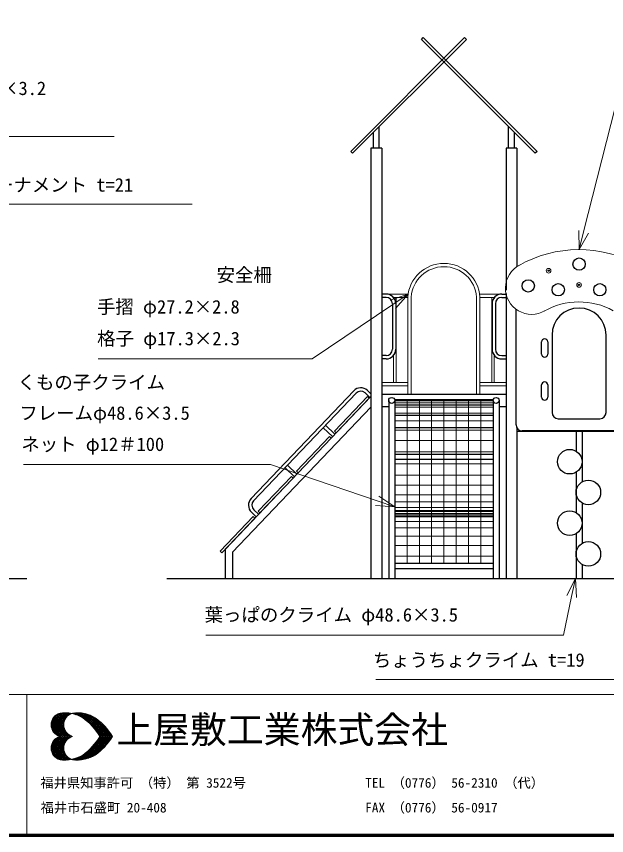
# Model space of a CAD drawing. Units: millimetres at full size, sheet at 1:60, with parts at other scales. Extents: x 900 to 24300, y 900 to 16920.
# Drawn here: x 9154 to 13958, y 900 to 7564 of the extents above; entities that cross this region are included whole.
import ezdxf
from ezdxf.enums import TextEntityAlignment as Align

# ---------------------------------------------------------------- set-up
doc = ezdxf.new("R2010")
doc.units = ezdxf.units.MM
doc.header["$LTSCALE"] = 60
for name, color, linetype, lineweight in [('D-STR', 1, 'Continuous', 13), ('D-STR-1', 1, 'Continuous', 25), ('D-STR-2', 82, 'Continuous', 13), ('D-STR-3', 251, 'Continuous', 9), ('D-STR-HTXT', 7, 'Continuous', 13), ('D-TTL', 7, 'Continuous', 70), ('D-TTL-FRAM', 7, 'Continuous', 13), ('D-TTL-TXT', 7, 'Continuous', 13)]:
    doc.layers.add(name, color=color, linetype=linetype, lineweight=lineweight)
doc.styles.add('ＭＳ ゴシック', font='')
doc.styles.get('ＭＳ ゴシック').set_extended_font_data('MS Gothic')

msp = doc.modelspace()

# ---------------------------------------------------------------- linework, layer by layer
at = {"layer": 'D-STR', "lineweight": 25}
for centre, radius in [((13733.43, 5549.24), 50), ((13485.75, 5495.37), 5), ((13485.75, 5495.37), 5), ((13320.29, 5371.84), 50), ((13564.31, 5341.05), 50), ((13733.43, 5379.69), 5), ((13733.43, 5379.69), 5), ((13902.55, 5341.05), 50)]:
    msp.add_circle(centre, radius, dxfattribs=at)
at = {"layer": 'D-STR'}
for centre, radius, start, end in [((13733.43, 4666.69), 1000, 61.01409, 119.59366), ((13347.21, 5352.92), 212.5, 117.55617, 300.41617), ((13733.43, 4666.69), 575, 61.01428, 119.75768)]:
    msp.add_arc(centre, radius, start, end, dxfattribs=at)
at = {"layer": 'D-STR-1'}
for p, q in [((11875.56, 6465.52), (12801.87, 7391.83)), ((12816.72, 7376.98), (11890.41, 6450.67)), ((12450.28, 7376.84), (12465.13, 7391.69)), ((13376.59, 6450.53), (12450.28, 7376.84)), ((12465.13, 7391.69), (13391.44, 6465.38)), ((12801.87, 7391.83), (12816.72, 7376.98)), ((12107.73, 6491.69), (12107.73, 6667.99)), ((13159.13, 6491.69), (13159.13, 6667.99)), ((12059.13, 6491.69), (12059.13, 6619.39)), ((13207.73, 6491.69), (13207.73, 6619.39)), ((11890.41, 6450.67), (11875.56, 6465.52)), ((12038.88, 6491.69), (12038.88, 2991.69)), ((12127.98, 6491.69), (12038.88, 6491.69)), ((12127.98, 6491.69), (12127.98, 2991.69)), ((13138.88, 6491.69), (13138.88, 5336.17)), ((13227.98, 6491.69), (13138.88, 6491.69)), ((13227.98, 6491.69), (13227.98, 5528.82)), ((13391.44, 6465.38), (13376.59, 6450.53)), ((12163.03, 5305.29), (12127.98, 5305.29)), ((12163.03, 5278.09), (12127.98, 5278.09)), ((13103.83, 5305.29), (13120.77, 5305.29)), ((13103.83, 5305.29), (13138.88, 5305.29)), ((13103.83, 5278.09), (13106.51, 5278.09)), ((13103.83, 5278.09), (13138.88, 5278.09)), ((13138.88, 5311.01), (13138.88, 2991.69)), ((12214.43, 5226.69), (12214.43, 4856.69)), ((12241.63, 5226.69), (12241.63, 4856.69)), ((13025.23, 5226.69), (13025.23, 4856.69)), ((13052.43, 5226.69), (13052.43, 4856.69)), ((13220.93, 4241.69), (13220.93, 5182.01)), ((13513.43, 4971.69), (13513.43, 4341.69)), ((13953.43, 4341.69), (13953.43, 4971.69)), ((13428.43, 4816.69), (13428.43, 4916.69)), ((13478.43, 4916.69), (13478.43, 4816.69)), ((12163.03, 4805.29), (12127.98, 4805.29)), ((13103.83, 4805.29), (13138.88, 4805.29)), ((12163.03, 4778.09), (12127.98, 4778.09)), ((13103.83, 4778.09), (13138.88, 4778.09)), ((13428.43, 4466.69), (13428.43, 4566.69)), ((13478.43, 4566.69), (13478.43, 4466.69)), ((12038.88, 4472.64), (10853.48, 3228.7)), ((11899.3, 4518.38), (11064.56, 3642.41)), ((11918.99, 4499.61), (11084.25, 3623.65)), ((12030.75, 4464.11), (11991.66, 4501.36)), ((12038.88, 4493.94), (12010.42, 4521.06)), ((12127.98, 4491.69), (13138.88, 4491.69)), ((12184.13, 4440.09), (12184.13, 2991.69)), ((13034.57, 4444.69), (12232.29, 4444.69)), ((12232.73, 4440.09), (12232.73, 2991.69)), ((13034.13, 4401.99), (12232.73, 4401.99)), ((13034.13, 4440.09), (13034.13, 2991.69)), ((13082.73, 4440.09), (13082.73, 2991.69)), ((12038.88, 4385.67), (10913.48, 3204.69)), ((12184.13, 4388.49), (12127.98, 4388.49)), ((13138.88, 4388.49), (13082.73, 4388.49)), ((12232.73, 4320.09), (13034.13, 4320.09)), ((13563.43, 4291.69), (13903.43, 4291.69)), ((11727.21, 4145.58), (11650.91, 4218.29)), ((11745.97, 4165.27), (11669.67, 4237.98)), ((13034.13, 4216.89), (12232.73, 4216.89)), ((13227.98, 4216.09), (13227.98, 2991.69)), ((14238.88, 4188.49), (13227.98, 4188.49)), ((14195.93, 4191.69), (13270.93, 4191.69)), ((13709.13, 4188.49), (13709.13, 4027.47)), ((13757.73, 4188.49), (13757.73, 3777.47)), ((13034.13, 4001.34), (12232.73, 4001.34)), ((13034.13, 3958.64), (12232.73, 3958.64)), ((11416.77, 3819.81), (11340.47, 3892.52)), ((11435.53, 3839.5), (11359.23, 3912.21)), ((13709.13, 3855.91), (13709.13, 3527.47)), ((13757.73, 3605.91), (13757.73, 3277.47)), ((11125.09, 3513.73), (11086, 3550.98)), ((13034.13, 3541.35), (12232.73, 3541.35)), ((11106.33, 3494.04), (11067.24, 3531.29)), ((13034.13, 3498.65), (12232.73, 3498.65)), ((13709.13, 3355.91), (13709.13, 2991.69)), ((10853.48, 3228.7), (10853.48, 2991.69)), ((10913.48, 3204.69), (10913.48, 2991.69)), ((13034.13, 3113.07), (12232.73, 3113.07)), ((13034.13, 3070.37), (12232.73, 3070.37)), ((13757.73, 3105.91), (13757.73, 2991.69)), ((2659.75, 2991.69), (9239.48, 2991.69)), ((10377.42, 2991.69), (17517.02, 2991.69))]:
    msp.add_line(p, q, dxfattribs=at)
for centre, radius in [((13733.43, 5549.24), 50), ((13320.29, 5371.84), 50), ((13564.31, 5341.05), 50), ((13902.55, 5341.05), 50), ((12208.43, 4440.09), 24.3), ((13058.43, 4440.09), 24.3), ((13657.73, 3941.69), 100), ((13809.13, 3691.69), 100), ((13657.73, 3441.69), 100), ((13809.13, 3191.69), 100)]:
    msp.add_circle(centre, radius, dxfattribs=at)
for centre, radius, start, end in [((12163.03, 5226.69), 78.6, 0, 90), ((12163.03, 5226.69), 51.4, 0, 90), ((13103.83, 5226.69), 78.6, 90, 180), ((13103.83, 5226.69), 51.4, 90, 180), ((13733.43, 4971.69), 220, 0, 180), ((13453.43, 4916.69), 25, 0, 180), ((12163.03, 4856.69), 78.6, 270, 0), ((12163.03, 4856.69), 51.4, 270, 0), ((13103.83, 4856.69), 78.6, 180, 270), ((13103.83, 4856.69), 51.4, 180, 270), ((13453.43, 4816.69), 25, 180, 0), ((11956.2, 4464.15), 78.6, 46.38061, 136.38061), ((13453.43, 4566.69), 25, 0, 180), ((11956.2, 4464.15), 51.4, 46.38061, 136.38061), ((13453.43, 4466.69), 25, 180, 0), ((13563.43, 4341.69), 50, 180, 270), ((13903.43, 4341.69), 50, 270, 0), ((13270.93, 4241.69), 50, 180, 270), ((11121.46, 3588.19), 78.6, 136.38061, 226.38061), ((11121.46, 3588.19), 51.4, 136.38061, 226.38061)]:
    msp.add_arc(centre, radius, start, end, dxfattribs=at)
at = {"layer": 'D-STR-2'}
for p, q in [((11743.53, 4190.25), (12012.58, 4472.59)), ((12012.58, 4472.59), (12026.33, 4459.48)), ((12026.33, 4459.48), (11757.28, 4177.15)), ((12232.73, 4437.27), (13034.13, 4437.27)), ((12232.73, 4419.33), (13034.13, 4419.33)), ((12333.43, 4444.69), (12333.43, 3113.07)), ((12433.43, 4444.69), (12433.43, 3113.07)), ((12533.43, 4444.69), (12533.43, 3113.07)), ((12633.43, 4444.69), (12633.43, 3113.07)), ((12733.43, 4444.69), (12733.43, 3113.07)), ((12833.43, 4444.69), (12833.43, 3113.07)), ((12933.43, 4444.69), (12933.43, 3113.07)), ((12232.73, 4385.29), (13034.13, 4385.29)), ((12232.73, 4336.12), (13034.13, 4336.12)), ((12232.73, 4273.16), (13034.13, 4273.16)), ((11433.09, 3864.48), (11702.14, 4146.82)), ((11715.89, 4133.71), (11446.85, 3851.37)), ((11702.14, 4146.82), (11715.89, 4133.71)), ((11757.28, 4177.15), (11743.53, 4190.25)), ((12232.73, 4198.17), (13034.13, 4198.17)), ((12232.73, 4113.24), (13034.13, 4113.24)), ((12232.73, 4020.72), (13034.13, 4020.72)), ((12232.73, 3924.56), (13034.13, 3924.56)), ((11122.65, 3538.71), (11391.7, 3821.04)), ((11405.45, 3807.94), (11136.41, 3525.6)), ((11391.7, 3821.04), (11405.45, 3807.94)), ((11446.85, 3851.37), (11433.09, 3864.48)), ((12232.73, 3833.05), (13034.13, 3833.05)), ((12232.73, 3749.5), (13034.13, 3749.5)), ((12232.73, 3673.09), (13034.13, 3673.09)), ((12232.73, 3615.32), (13034.13, 3615.32)), ((11136.41, 3525.6), (11122.65, 3538.71)), ((12232.73, 3568.4), (13034.13, 3568.4)), ((12232.73, 3536.8), (13034.13, 3536.8)), ((10812.21, 3212.94), (11081.26, 3495.27)), ((11095.01, 3482.17), (10825.97, 3199.83)), ((11081.26, 3495.27), (11095.01, 3482.17)), ((12232.73, 3521.4), (13034.13, 3521.4)), ((12232.73, 3514.6), (13034.13, 3514.6)), ((12232.73, 3492.85), (13034.13, 3492.85)), ((12232.73, 3454.96), (13034.13, 3454.96)), ((12232.73, 3402.66), (13034.13, 3402.66)), ((12232.73, 3336.73), (13034.13, 3336.73)), ((10825.97, 3199.83), (10812.21, 3212.94)), ((12232.73, 3259.23), (13034.13, 3259.23)), ((12232.73, 3172.31), (13034.13, 3172.31))]:
    msp.add_line(p, q, dxfattribs=at)
for centre in [(13485.75, 5495.37), (13733.43, 5379.69)]:
    msp.add_circle(centre, 19, dxfattribs=at)
at = {"layer": 'D-STR-3'}
for p, q in [((12127.98, 5305.29), (12342.54, 5305.29)), ((12222.49, 5278.09), (12339.83, 5278.09)), ((12223.05, 5278.09), (12223.05, 5277.44)), ((12244.75, 5278.09), (12244.75, 4585.29)), ((12339.83, 5278.09), (12339.83, 4491.69)), ((12367.03, 5280.29), (12367.03, 4491.69)), ((12899.83, 5280.29), (12899.83, 4491.69)), ((13103.83, 5305.29), (12924.32, 5305.29)), ((13044.37, 5278.09), (12927.03, 5278.09)), ((12927.03, 5278.09), (12927.03, 4491.69)), ((13022.1, 5278.09), (13022.1, 4585.29)), ((13043.8, 5278.09), (13043.8, 5277.44)), ((12223.05, 4805.95), (12223.05, 4585.29)), ((13043.8, 4805.95), (13043.8, 4585.29)), ((12127.98, 4585.29), (12342.54, 4585.29)), ((12127.98, 4558.09), (12339.83, 4558.09)), ((13138.88, 4585.29), (12924.32, 4585.29)), ((13138.88, 4558.09), (12927.03, 4558.09))]:
    msp.add_line(p, q, dxfattribs=at)
for centre, radius, start, end in [((12633.43, 5261.06), 294.23, 3.74718, 176.25282), ((12633.43, 5260.99), 267.1, 4.14329, 175.85671)]:
    msp.add_arc(centre, radius, start, end, dxfattribs=at)
at = {"layer": 'D-STR-HTXT'}
for p, q in [((13733.43, 5666.69), (13731.52, 5821.97)), ((13733.43, 5666.69), (13770.47, 5812.05)), ((13809.42, 5802.12), (13733.43, 5666.69)), ((12195.73, 5254.68), (12342.54, 5305.29)), ((12342.54, 5305.29), (12218.22, 5221.36)), ((12342.54, 5305.29), (12240.71, 5188.05)), ((12232.73, 3574.26), (12090.72, 3622.56)), ((12103.66, 3660.61), (12232.73, 3574.26)), ((12232.73, 3574.26), (12077.78, 3584.51)), ((13633.01, 2853.16), (13703.18, 2991.69)), ((13703.18, 2991.69), (13672.34, 2844.9)), ((13703.18, 2991.69), (13711.68, 2836.63))]:
    msp.add_line(p, q, dxfattribs=at)
for points in [[(13770.47, 5812.05), (14031.12, 6834.94), (15649.81, 6834.94)], [(5943.7, 4613.81), (7351.94, 6588.19), (9948.35, 6588.19)], [(7936.69, 5638.51), (8199.88, 6037.83), (10583.09, 6037.83)], [(12218.22, 5221.36), (11562.1, 4778.42), (9818.48, 4778.42)], [(12090.72, 3622.56), (11221.17, 3918.32), (9210.29, 3918.32)], [(14655.99, 2976.89), (14487.96, 2170.11), (12078.09, 2170.11)], [(13672.34, 2844.9), (13606.33, 2530.64), (10696.98, 2530.64)]]:
    msp.add_lwpolyline(points, dxfattribs=at)
at = {"layer": 'D-TTL'}
msp.add_lwpolyline([(900, 900), (900, 16920), (24300, 16920), (24300, 900)], close=True, dxfattribs=at)
at = {"layer": 'D-TTL-FRAM'}
for p, q in [((900, 2047.32), (24300, 2047.32)), ((9237.67, 2047.32), (9237.67, 900))]:
    msp.add_line(p, q, dxfattribs=at)
at = {"layer": 'D-TTL-TXT'}
for p, q in [((9436.18, 1802.34), (9532.43, 1898.59)), ((9437.43, 1788.59), (9547.43, 1898.59)), ((9437.43, 1817.34), (9517.43, 1897.34)), ((9439.93, 1777.34), (9561.18, 1898.59)), ((9442.43, 1766.09), (9573.68, 1897.34)), ((9443.68, 1837.34), (9497.43, 1892.34)), ((9447.43, 1757.34), (9587.43, 1896.09)), ((9466.18, 1872.34), (9538.68, 1799.84)), ((9473.68, 1878.59), (9538.68, 1813.59)), ((9482.43, 1883.59), (9541.18, 1824.84)), ((9491.18, 1889.84), (9544.93, 1836.09)), ((9501.18, 1893.59), (9548.68, 1846.09)), ((9512.43, 1897.34), (9553.68, 1854.84)), ((9524.93, 1898.59), (9559.93, 1862.34)), ((9538.68, 1898.59), (9566.18, 1871.09)), ((9552.43, 1898.59), (9573.68, 1877.34)), ((9567.43, 1898.59), (9582.43, 1883.59)), ((9582.43, 1897.34), (9591.18, 1888.59)), ((9594.93, 1889.84), (9598.68, 1894.84)), ((9599.93, 1893.59), (9601.18, 1893.59)), ((9609.93, 1892.34), (9616.18, 1897.34)), ((9611.18, 1897.34), (9617.43, 1889.84)), ((9621.18, 1888.59), (9631.18, 1898.59)), ((9624.93, 1897.34), (9638.68, 1883.59)), ((9632.43, 1886.09), (9646.18, 1898.59)), ((9638.68, 1897.34), (9659.93, 1876.09)), ((9643.68, 1882.34), (9659.93, 1898.59)), ((9652.43, 1898.59), (9688.68, 1861.09)), ((9653.68, 1878.59), (9673.68, 1898.59)), ((9663.68, 1873.59), (9686.18, 1896.09)), ((9666.18, 1897.34), (9857.42, 1707.35)), ((9672.43, 1868.59), (9697.43, 1894.84)), ((9681.18, 1897.34), (9871.17, 1707.35)), ((9682.43, 1864.84), (9709.93, 1892.34)), ((9691.18, 1858.59), (9721.18, 1889.84)), ((9697.43, 1894.84), (9884.92, 1707.35)), ((9698.68, 1853.59), (9732.43, 1886.09)), ((9707.43, 1847.34), (9743.68, 1883.59)), ((9714.93, 1892.34), (9899.92, 1707.35)), ((9714.93, 1841.09), (9753.68, 1878.59)), ((9723.68, 1834.84), (9763.68, 1874.84)), ((9731.18, 1828.59), (9772.43, 1871.09)), ((9734.93, 1886.09), (9913.67, 1707.35)), ((9738.68, 1822.34), (9782.43, 1866.09)), ((9756.18, 1878.59), (9927.42, 1707.35)), ((9436.18, 1803.59), (9532.43, 1707.35)), ((9437.43, 1816.09), (9547.43, 1707.35)), ((9439.93, 1827.34), (9561.18, 1707.35)), ((9443.68, 1838.59), (9574.93, 1707.35)), ((9448.68, 1847.34), (9588.68, 1707.35)), ((9452.43, 1857.34), (9546.18, 1764.84)), ((9452.43, 1747.34), (9548.68, 1843.59)), ((9458.68, 1739.84), (9541.18, 1822.34)), ((9459.93, 1864.84), (9539.93, 1784.84)), ((9464.93, 1732.34), (9538.68, 1806.09)), ((9744.93, 1814.84), (9791.18, 1861.09)), ((9752.43, 1808.59), (9799.93, 1854.84)), ((9759.93, 1801.09), (9807.42, 1849.84)), ((9766.18, 1793.59), (9816.17, 1843.59)), ((9773.68, 1786.09), (9823.67, 1836.09)), ((9779.93, 1778.59), (9831.17, 1829.84)), ((9783.68, 1864.84), (9921.17, 1728.59)), ((9786.18, 1771.09), (9838.67, 1823.59)), ((9792.43, 1763.59), (9846.17, 1817.34)), ((9798.68, 1756.09), (9853.67, 1809.84)), ((9804.92, 1747.34), (9861.17, 1802.34)), ((9841.17, 1822.34), (9874.92, 1787.34)), ((9437.43, 1787.34), (9518.68, 1707.35)), ((9442.43, 1769.84), (9501.18, 1709.85)), ((9472.43, 1726.1), (9538.68, 1792.34)), ((9481.18, 1719.85), (9542.43, 1781.09)), ((9489.93, 1714.85), (9544.93, 1769.84)), ((9499.93, 1709.85), (9548.68, 1759.84)), ((9509.93, 1707.35), (9553.68, 1749.84)), ((9524.93, 1707.35), (9559.93, 1742.34)), ((9538.68, 1707.35), (9566.18, 1734.84)), ((9811.17, 1739.84), (9867.42, 1796.09)), ((9811.17, 1738.59), (9842.42, 1707.35)), ((9816.17, 1731.09), (9873.67, 1788.59)), ((9822.42, 1722.35), (9881.17, 1781.09)), ((9827.42, 1713.6), (9887.42, 1773.59)), ((9834.92, 1707.35), (9893.67, 1766.09)), ((9848.67, 1707.35), (9899.92, 1757.34)), ((9863.67, 1707.35), (9906.17, 1749.84)), ((9877.42, 1707.35), (9912.42, 1741.09)), ((9891.17, 1707.35), (9917.42, 1733.59)), ((9436.18, 1609.85), (9532.43, 1706.1)), ((9437.43, 1597.35), (9547.43, 1706.1)), ((9437.43, 1626.1), (9518.68, 1706.1)), ((9439.93, 1586.1), (9561.18, 1706.1)), ((9442.43, 1643.6), (9501.18, 1703.6)), ((9443.68, 1574.85), (9574.93, 1706.1)), ((9448.68, 1566.1), (9588.68, 1706.1)), ((9452.43, 1666.1), (9548.68, 1569.85)), ((9458.68, 1673.6), (9541.18, 1591.1)), ((9464.93, 1681.1), (9538.68, 1607.35)), ((9472.43, 1687.35), (9538.68, 1621.1)), ((9481.18, 1693.6), (9542.43, 1632.35)), ((9489.93, 1698.6), (9544.93, 1643.6)), ((9499.93, 1703.6), (9548.68, 1653.6)), ((9509.93, 1706.1), (9553.68, 1663.6)), ((9524.93, 1706.1), (9559.93, 1671.1)), ((9538.68, 1706.1), (9566.18, 1678.6)), ((9552.43, 1707.35), (9572.43, 1727.35)), ((9552.43, 1706.1), (9572.43, 1686.1)), ((9566.18, 1707.35), (9581.18, 1721.1)), ((9566.18, 1706.1), (9581.18, 1692.35)), ((9581.18, 1707.35), (9589.93, 1716.1)), ((9581.18, 1706.1), (9589.93, 1697.35)), ((9594.93, 1707.35), (9599.93, 1711.1)), ((9594.93, 1706.1), (9599.93, 1702.35)), ((9598.68, 1711.1), (9603.68, 1707.35)), ((9598.68, 1702.35), (9603.68, 1706.1)), ((9608.68, 1707.35), (9609.93, 1707.35)), ((9608.68, 1706.1), (9609.93, 1706.1)), ((9666.18, 1516.1), (9857.42, 1706.1)), ((9681.18, 1516.1), (9871.17, 1706.1)), ((9697.43, 1518.6), (9884.92, 1706.1)), ((9714.93, 1521.1), (9899.92, 1706.1)), ((9734.93, 1527.35), (9913.67, 1706.1)), ((9756.18, 1534.85), (9927.42, 1706.1)), ((9783.68, 1548.6), (9921.17, 1684.85)), ((9804.92, 1666.1), (9861.17, 1611.1)), ((9811.17, 1674.85), (9842.42, 1706.1)), ((9811.17, 1673.6), (9867.42, 1617.35)), ((9816.17, 1682.35), (9873.67, 1624.85)), ((9822.42, 1691.1), (9881.17, 1632.35)), ((9827.42, 1699.85), (9887.42, 1639.85)), ((9834.92, 1706.1), (9893.67, 1647.35)), ((9848.67, 1706.1), (9899.92, 1656.1)), ((9863.67, 1706.1), (9906.17, 1663.6)), ((9877.42, 1706.1), (9912.42, 1672.35)), ((9891.17, 1706.1), (9917.42, 1679.85)), ((9904.92, 1707.35), (9923.67, 1724.85)), ((9904.92, 1706.1), (9923.67, 1688.6)), ((9919.92, 1707.35), (9928.67, 1716.1)), ((9919.92, 1706.1), (9928.67, 1697.35)), ((9933.67, 1707.35), (9934.92, 1707.35)), ((9933.67, 1706.1), (9934.92, 1706.1)), ((9436.18, 1611.1), (9532.43, 1514.85)), ((9437.43, 1624.85), (9547.43, 1514.85)), ((9439.93, 1636.1), (9561.18, 1514.85)), ((9442.43, 1647.35), (9573.68, 1516.1)), ((9447.43, 1656.1), (9587.43, 1517.35)), ((9452.43, 1556.1), (9546.18, 1648.6)), ((9459.93, 1548.6), (9539.93, 1628.6)), ((9466.18, 1541.1), (9538.68, 1613.6)), ((9473.68, 1534.85), (9538.68, 1599.85)), ((9752.43, 1604.85), (9799.93, 1558.6)), ((9759.93, 1612.35), (9807.42, 1563.6)), ((9766.18, 1619.85), (9816.17, 1569.85)), ((9773.68, 1627.35), (9823.67, 1577.35)), ((9779.93, 1634.85), (9831.17, 1583.6)), ((9786.18, 1642.35), (9838.67, 1589.85)), ((9792.43, 1649.85), (9846.17, 1596.1)), ((9798.68, 1657.35), (9853.67, 1603.6)), ((9841.17, 1591.1), (9874.92, 1626.1)), ((9437.43, 1596.1), (9517.43, 1516.1)), ((9443.68, 1576.1), (9497.43, 1521.1)), ((9482.43, 1529.85), (9541.18, 1588.6)), ((9491.18, 1523.6), (9544.93, 1577.35)), ((9501.18, 1519.85), (9548.68, 1567.35)), ((9512.43, 1516.1), (9553.68, 1558.6)), ((9524.93, 1514.85), (9559.93, 1551.1)), ((9538.68, 1514.85), (9566.18, 1542.35)), ((9552.43, 1514.85), (9573.68, 1536.1)), ((9638.68, 1516.1), (9659.93, 1537.35)), ((9652.43, 1514.85), (9688.68, 1552.35)), ((9653.68, 1534.85), (9673.68, 1514.85)), ((9663.68, 1539.85), (9686.18, 1517.35)), ((9672.43, 1544.85), (9697.43, 1518.6)), ((9682.43, 1548.6), (9709.93, 1521.1)), ((9691.18, 1554.85), (9721.18, 1523.6)), ((9698.68, 1559.85), (9732.43, 1527.35)), ((9707.43, 1566.1), (9743.68, 1529.85)), ((9714.93, 1572.35), (9753.68, 1534.85)), ((9723.68, 1578.6), (9763.68, 1538.6)), ((9731.18, 1584.85), (9772.43, 1542.35)), ((9738.68, 1591.1), (9782.43, 1547.35)), ((9744.93, 1598.6), (9791.18, 1552.35)), ((9567.43, 1514.85), (9582.43, 1529.85)), ((9582.43, 1516.1), (9591.18, 1524.85)), ((9594.93, 1523.6), (9598.68, 1518.6)), ((9599.93, 1519.85), (9601.18, 1519.85)), ((9609.93, 1521.1), (9616.18, 1516.1)), ((9611.18, 1516.1), (9617.43, 1523.6)), ((9621.18, 1524.85), (9631.18, 1514.85)), ((9624.93, 1516.1), (9638.68, 1529.85)), ((9632.43, 1527.35), (9646.18, 1514.85)), ((9643.68, 1531.1), (9659.93, 1514.85))]:
    msp.add_line(p, q, dxfattribs=at)
for centre, radius, start, end in [((9534.66, 1802.08), 98.36, 105.2024, 254.7976), ((9547.12, 1617.66), 281.94, 58.71735, 97.79751), ((9637.36, 1802.08), 98.36, 105.2024, 254.7976), ((9649.82, 1617.66), 281.94, 58.71735, 97.79751), ((9401.99, 1451.53), 500.71, 30.69974, 54.3922), ((9504.69, 1451.53), 500.71, 30.69974, 54.3922), ((9534.66, 1612.24), 98.36, 105.2024, 254.7976), ((9637.36, 1612.24), 98.36, 105.2024, 254.7976), ((9401.99, 1962.79), 500.71, 305.6078, 329.30026), ((9504.69, 1962.79), 500.71, 305.6078, 329.30026), ((9547.12, 1796.65), 281.94, 262.20249, 301.28265), ((9649.82, 1796.65), 281.94, 262.20249, 301.28265)]:
    msp.add_arc(centre, radius, start, end, dxfattribs=at)

# ---------------------------------------------------------------- texts
at = {"layer": 'D-STR-HTXT', "style": 'ＭＳ ゴシック'}
for s, p in [('フレーム：□-100×50×3.2', (7522.46, 6891.45)), ('お花のオーナメント t=21', (8379.54, 6105.56)), ('安全柵', (10783.2, 5373.19)), ('手摺 φ27.2×2.8', (9809.35, 5114.05)), ('格子 φ17.3×2.3', (9810.87, 4855.67)), ('くもの子クライム', (9163.08, 4499.76)), ('フレームφ48.6×3.5', (9177.55, 4249.76)), ('ネット φ12＃100', (9193.54, 3995.96)), ('葉っぱのクライム φ48.6×3.5', (10685.56, 2608.27)), ('ちょうちょクライム t=19', (12054.49, 2240.89))]:
    msp.add_text(s, height=110, dxfattribs=at).set_placement(p, align=Align.BOTTOM_LEFT)
at = {"layer": 'D-TTL-TXT', "style": 'ＭＳ ゴシック'}
for s, height, p in [('上屋敷工業株式会社', 219.9, (9966.79, 1586.46)), ('福井県知事許可 （特） 第 3522号', 79.18, (9348.88, 1265.93)), ('TEL （0776） 56-2310 （代）', 79.18, (11992.79, 1265.93)), ('福井市石盛町 20-408', 79.18, (9351.07, 1064.44)), ('FAX （0776） 56-0917', 79.18, (11992.79, 1064.44))]:
    msp.add_text(s, height=height, dxfattribs=at).set_placement(p, align=Align.BOTTOM_LEFT)

doc.saveas('drawing.dxf')
